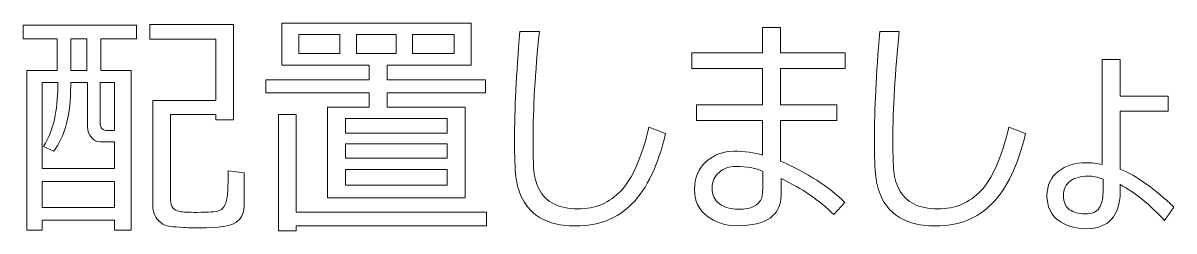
# Model space of a CAD drawing. Extents: x 0 to 812, y 0 to 300.
# Drawn here: x 700.96 to 724.57, y 147.78 to 152.04 of the extents above; entities that cross this region are included whole.
import ezdxf

# ---------------------------------------------------------------- set-up
doc = ezdxf.new("R2010")
doc.units = 0
doc.header["$MEASUREMENT"] = 0
doc.layers.add('TEMPLATE', color=216, linetype='CONTINUOUS', true_color=0x4c004c)

# ---------------------------------------------------------------- blocks, each defined once
blk = doc.blocks.new('block 3')
at = {"layer": 'TEMPLATE', "color": 214, "lineweight": 9, "true_color": 0x7f007f}
for points in [[(702.836, -152.003), (701.352, -152.003), (701.352, -152.206), (701.042, -152.206), (701.042, -148.937), (701.664, -148.937), (701.664, -148.285), (700.961, -148.285), (700.961, -148.004), (703.29, -148.004), (703.29, -148.285), (702.555, -148.285), (702.555, -148.937), (703.178, -148.937), (703.178, -152.206), (702.836, -152.206), (702.836, -152.003)], [(707.211, -151.544), (707.211, -149.686), (708.06, -149.686), (708.06, -149.396), (705.944, -149.396), (705.944, -149.127), (708.06, -149.127), (708.06, -148.825), (706.271, -148.825), (706.271, -147.963), (710.158, -147.963), (710.158, -148.825), (708.429, -148.825), (708.429, -149.127), (710.448, -149.127), (710.448, -149.396), (708.429, -149.396), (708.429, -149.686), (710.031, -149.686), (710.031, -151.544), (707.211, -151.544)], [(701.945, -148.937), (702.27, -148.937), (702.27, -148.285), (701.945, -148.285), (701.945, -148.937)], [(707.46, -148.59), (707.46, -148.197), (706.622, -148.197), (706.622, -148.59), (707.46, -148.59)], [(707.802, -148.197), (707.802, -148.59), (708.617, -148.59), (708.617, -148.197), (707.802, -148.197)], [(709.806, -148.197), (708.954, -148.197), (708.954, -148.59), (709.806, -148.59), (709.806, -148.197)], [(706.2, -152.223), (706.2, -149.835), (706.566, -149.835), (706.566, -151.835), (710.473, -151.835), (710.473, -152.121), (706.566, -152.121), (706.566, -152.223), (706.2, -152.223)], [(709.662, -150.219), (709.662, -149.916), (707.577, -149.916), (707.577, -150.219), (709.662, -150.219)], [(707.577, -150.734), (709.662, -150.734), (709.662, -150.436), (707.577, -150.436), (707.577, -150.734)], [(707.577, -151.283), (709.662, -151.283), (709.662, -150.963), (707.577, -150.963), (707.577, -151.283)], [(701.352, -151.742), (702.836, -151.742), (702.836, -151.212), (701.352, -151.212), (701.352, -151.742)]]:
    blk.add_lwpolyline(points, dxfattribs=at)
for points, knots in [([(703.622, -149.55), (703.622, -149.55), (704.919, -149.55), (704.919, -149.55), (704.919, -149.55), (704.919, -148.295), (704.919, -148.295), (704.919, -148.295), (703.566, -148.295), (703.566, -148.295), (703.566, -148.295), (703.566, -147.99), (703.566, -147.99), (703.566, -147.99), (705.28, -147.99), (705.28, -147.99), (705.28, -147.99), (705.28, -149.948), (705.28, -149.948), (705.28, -149.948), (704.919, -149.948), (704.919, -149.948), (704.919, -149.948), (704.919, -149.835), (704.919, -149.835), (704.919, -149.835), (703.988, -149.835), (703.988, -149.835), (703.988, -149.835), (703.988, -151.596), (703.988, -151.596), (703.988, -151.659), (704.004, -151.71), (704.036, -151.748), (704.068, -151.787), (704.114, -151.812), (704.174, -151.824), (704.234, -151.836), (704.354, -151.842), (704.533, -151.842), (704.77, -151.842), (704.921, -151.83), (704.986, -151.806), (705.05, -151.781), (705.097, -151.723), (705.127, -151.63), (705.157, -151.537), (705.172, -151.323), (705.172, -150.988), (705.172, -150.988), (705.495, -151.034), (705.495, -151.034), (705.495, -151.034), (705.495, -151.723), (705.495, -151.723), (705.495, -151.864), (705.44, -151.973), (705.33, -152.049), (705.22, -152.124), (704.972, -152.162), (704.586, -152.162), (704.478, -152.162), (704.367, -152.159), (704.255, -152.152), (704.142, -152.146), (704.05, -152.138), (703.977, -152.129), (703.905, -152.12), (703.842, -152.095), (703.787, -152.052), (703.732, -152.01), (703.691, -151.959), (703.664, -151.898), (703.636, -151.838), (703.622, -151.769), (703.622, -151.691), (703.622, -151.691), (703.622, -149.55), (703.622, -149.55)], [0, 0, 0, 0, 1, 1, 1, 2, 2, 2, 3, 3, 3, 4, 4, 4, 5, 5, 5, 6, 6, 6, 7, 7, 7, 8, 8, 8, 9, 9, 9, 10, 10, 10, 11, 11, 11, 12, 12, 12, 13, 13, 13, 14, 14, 14, 15, 15, 15, 16, 16, 16, 17, 17, 17, 18, 18, 18, 19, 19, 19, 20, 20, 20, 21, 21, 21, 22, 22, 22, 23, 23, 23, 24, 24, 24, 25, 25, 25, 26, 26, 26, 26]), ([(717.821, -151.637), (717.821, -151.637), (717.594, -151.889), (717.594, -151.889), (717.311, -151.601), (716.95, -151.354), (716.513, -151.149), (716.513, -151.149), (716.513, -151.486), (716.513, -151.486), (716.513, -151.906), (716.212, -152.116), (715.612, -152.116), (715.371, -152.116), (715.165, -152.049), (714.994, -151.917), (714.823, -151.784), (714.738, -151.602), (714.738, -151.371), (714.738, -151.132), (714.818, -150.942), (714.978, -150.801), (715.138, -150.66), (715.327, -150.59), (715.543, -150.59), (715.766, -150.59), (715.963, -150.617), (716.134, -150.67), (716.134, -150.67), (716.134, -149.96), (716.134, -149.96), (716.134, -149.96), (714.779, -149.96), (714.779, -149.96), (714.779, -149.96), (714.779, -149.64), (714.779, -149.64), (714.779, -149.64), (716.134, -149.64), (716.134, -149.64), (716.134, -149.64), (716.134, -148.895), (716.134, -148.895), (716.134, -148.895), (714.684, -148.895), (714.684, -148.895), (714.684, -148.895), (714.684, -148.576), (714.684, -148.576), (714.684, -148.576), (716.134, -148.576), (716.134, -148.576), (716.134, -148.576), (716.134, -148.051), (716.134, -148.051), (716.134, -148.051), (716.5, -148.051), (716.5, -148.051), (716.5, -148.051), (716.5, -148.576), (716.5, -148.576), (716.5, -148.576), (717.826, -148.576), (717.826, -148.576), (717.826, -148.576), (717.826, -148.895), (717.826, -148.895), (717.826, -148.895), (716.5, -148.895), (716.5, -148.895), (716.5, -148.895), (716.5, -149.64), (716.5, -149.64), (716.5, -149.64), (717.66, -149.64), (717.66, -149.64), (717.66, -149.64), (717.66, -149.96), (717.66, -149.96), (717.66, -149.96), (716.5, -149.96), (716.5, -149.96), (716.5, -149.96), (716.5, -150.79), (716.5, -150.79), (717.052, -151.033), (717.492, -151.315), (717.821, -151.637)], [0, 0, 0, 0, 1, 1, 1, 2, 2, 2, 3, 3, 3, 4, 4, 4, 5, 5, 5, 6, 6, 6, 7, 7, 7, 8, 8, 8, 9, 9, 9, 10, 10, 10, 11, 11, 11, 12, 12, 12, 13, 13, 13, 14, 14, 14, 15, 15, 15, 16, 16, 16, 17, 17, 17, 18, 18, 18, 19, 19, 19, 20, 20, 20, 21, 21, 21, 22, 22, 22, 23, 23, 23, 24, 24, 24, 25, 25, 25, 26, 26, 26, 27, 27, 27, 28, 28, 28, 29, 29, 29, 29]), ([(714.145, -150.226), (713.99, -150.877), (713.762, -151.356), (713.461, -151.662), (713.16, -151.968), (712.772, -152.121), (712.299, -152.121), (712.113, -152.121), (711.949, -152.099), (711.806, -152.055), (711.662, -152.011), (711.539, -151.945), (711.437, -151.858), (711.334, -151.771), (711.252, -151.662), (711.19, -151.531), (711.128, -151.4), (711.089, -151.258), (711.072, -151.105), (711.055, -150.952), (711.046, -150.699), (711.046, -150.346), (711.046, -149.745), (711.082, -149.008), (711.154, -148.134), (711.154, -148.134), (711.554, -148.134), (711.554, -148.134), (711.468, -148.972), (711.425, -149.716), (711.425, -150.365), (711.425, -150.591), (711.429, -150.782), (711.437, -150.938), (711.445, -151.093), (711.483, -151.237), (711.55, -151.369), (711.618, -151.5), (711.718, -151.601), (711.852, -151.669), (711.985, -151.737), (712.15, -151.771), (712.348, -151.771), (712.701, -151.771), (712.995, -151.647), (713.23, -151.399), (713.465, -151.151), (713.656, -150.718), (713.803, -150.099), (713.803, -150.099), (714.145, -150.226), (714.145, -150.226)], [0, 0, 0, 0, 1, 1, 1, 2, 2, 2, 3, 3, 3, 4, 4, 4, 5, 5, 5, 6, 6, 6, 7, 7, 7, 8, 8, 8, 9, 9, 9, 10, 10, 10, 11, 11, 11, 12, 12, 12, 13, 13, 13, 14, 14, 14, 15, 15, 15, 16, 16, 16, 17, 17, 17, 17]), ([(721.527, -150.226), (721.373, -150.877), (721.145, -151.356), (720.843, -151.662), (720.542, -151.968), (720.155, -152.121), (719.681, -152.121), (719.496, -152.121), (719.331, -152.099), (719.188, -152.055), (719.045, -152.011), (718.922, -151.945), (718.82, -151.858), (718.717, -151.771), (718.635, -151.662), (718.573, -151.531), (718.511, -151.4), (718.472, -151.258), (718.455, -151.105), (718.438, -150.952), (718.429, -150.699), (718.429, -150.346), (718.429, -149.745), (718.465, -149.008), (718.537, -148.134), (718.537, -148.134), (718.937, -148.134), (718.937, -148.134), (718.851, -148.972), (718.807, -149.716), (718.807, -150.365), (718.807, -150.591), (718.812, -150.782), (718.82, -150.938), (718.828, -151.093), (718.866, -151.237), (718.933, -151.369), (719.001, -151.5), (719.101, -151.601), (719.235, -151.669), (719.368, -151.737), (719.533, -151.771), (719.73, -151.771), (720.084, -151.771), (720.378, -151.647), (720.613, -151.399), (720.848, -151.151), (721.039, -150.718), (721.186, -150.099), (721.186, -150.099), (721.527, -150.226), (721.527, -150.226)], [0, 0, 0, 0, 1, 1, 1, 2, 2, 2, 3, 3, 3, 4, 4, 4, 5, 5, 5, 6, 6, 6, 7, 7, 7, 8, 8, 8, 9, 9, 9, 10, 10, 10, 11, 11, 11, 12, 12, 12, 13, 13, 13, 14, 14, 14, 15, 15, 15, 16, 16, 16, 17, 17, 17, 17]), ([(724.574, -151.737), (724.574, -151.737), (724.381, -152.011), (724.381, -152.011), (724.082, -151.684), (723.778, -151.438), (723.47, -151.273), (723.47, -151.273), (723.47, -151.427), (723.47, -151.427), (723.469, -151.668), (723.41, -151.853), (723.294, -151.983), (723.177, -152.112), (723.003, -152.177), (722.772, -152.177), (722.543, -152.177), (722.351, -152.119), (722.198, -152.005), (722.046, -151.89), (721.969, -151.722), (721.969, -151.5), (721.969, -151.289), (722.046, -151.123), (722.198, -151.004), (722.351, -150.884), (722.544, -150.824), (722.775, -150.824), (722.882, -150.824), (722.991, -150.837), (723.102, -150.863), (723.102, -150.863), (723.102, -148.71), (723.102, -148.71), (723.102, -148.71), (723.468, -148.71), (723.468, -148.71), (723.468, -148.71), (723.468, -149.464), (723.468, -149.464), (723.468, -149.464), (724.457, -149.464), (724.457, -149.464), (724.457, -149.464), (724.457, -149.77), (724.457, -149.77), (724.457, -149.77), (723.468, -149.77), (723.468, -149.77), (723.468, -149.77), (723.468, -150.954), (723.468, -150.954), (723.808, -151.094), (724.177, -151.355), (724.574, -151.737)], [0, 0, 0, 0, 1, 1, 1, 2, 2, 2, 3, 3, 3, 4, 4, 4, 5, 5, 5, 6, 6, 6, 7, 7, 7, 8, 8, 8, 9, 9, 9, 10, 10, 10, 11, 11, 11, 12, 12, 12, 13, 13, 13, 14, 14, 14, 15, 15, 15, 16, 16, 16, 17, 17, 17, 18, 18, 18, 18]), ([(701.352, -150.946), (701.352, -150.946), (702.836, -150.946), (702.836, -150.946), (702.836, -150.946), (702.836, -150.397), (702.836, -150.397), (702.836, -150.397), (702.541, -150.397), (702.541, -150.397), (702.474, -150.397), (702.415, -150.367), (702.364, -150.308), (702.312, -150.249), (702.287, -150.177), (702.287, -150.094), (702.287, -150.094), (702.287, -149.184), (702.287, -149.184), (702.287, -149.184), (701.94, -149.184), (701.94, -149.184), (701.94, -149.184), (701.94, -149.249), (701.94, -149.249), (701.94, -149.831), (701.825, -150.277), (701.593, -150.59), (701.593, -150.59), (701.384, -150.492), (701.384, -150.492), (701.489, -150.313), (701.564, -150.126), (701.608, -149.931), (701.652, -149.735), (701.674, -149.511), (701.674, -149.257), (701.674, -149.257), (701.674, -149.184), (701.674, -149.184), (701.674, -149.184), (701.352, -149.184), (701.352, -149.184), (701.352, -149.184), (701.352, -150.946), (701.352, -150.946)], [0, 0, 0, 0, 1, 1, 1, 2, 2, 2, 3, 3, 3, 4, 4, 4, 5, 5, 5, 6, 6, 6, 7, 7, 7, 8, 8, 8, 9, 9, 9, 10, 10, 10, 11, 11, 11, 12, 12, 12, 13, 13, 13, 14, 14, 14, 15, 15, 15, 15]), ([(702.836, -150.168), (702.836, -150.168), (702.836, -149.184), (702.836, -149.184), (702.836, -149.184), (702.541, -149.184), (702.541, -149.184), (702.541, -149.184), (702.541, -149.999), (702.541, -149.999), (702.541, -150.111), (702.593, -150.168), (702.699, -150.168), (702.699, -150.168), (702.836, -150.168), (702.836, -150.168)], [0, 0, 0, 0, 1, 1, 1, 2, 2, 2, 3, 3, 3, 4, 4, 4, 5, 5, 5, 5]), ([(716.139, -151.359), (716.139, -151.359), (716.139, -151.005), (716.139, -151.005), (716.001, -150.935), (715.814, -150.9), (715.58, -150.9), (715.448, -150.9), (715.335, -150.941), (715.24, -151.022), (715.146, -151.103), (715.099, -151.211), (715.099, -151.344), (715.099, -151.486), (715.15, -151.594), (715.251, -151.668), (715.353, -151.742), (715.48, -151.779), (715.631, -151.779), (715.778, -151.779), (715.884, -151.761), (715.95, -151.725), (716.016, -151.689), (716.062, -151.648), (716.09, -151.601), (716.118, -151.553), (716.134, -151.473), (716.139, -151.359)], [0, 0, 0, 0, 1, 1, 1, 2, 2, 2, 3, 3, 3, 4, 4, 4, 5, 5, 5, 6, 6, 6, 7, 7, 7, 8, 8, 8, 9, 9, 9, 9]), ([(723.119, -151.159), (723.01, -151.12), (722.906, -151.1), (722.809, -151.1), (722.661, -151.1), (722.54, -151.133), (722.448, -151.199), (722.355, -151.265), (722.308, -151.365), (722.308, -151.498), (722.308, -151.633), (722.349, -151.73), (722.431, -151.787), (722.512, -151.845), (722.618, -151.874), (722.748, -151.874), (722.89, -151.874), (722.987, -151.833), (723.04, -151.752), (723.092, -151.671), (723.119, -151.564), (723.119, -151.432), (723.119, -151.432), (723.119, -151.159), (723.119, -151.159)], [0, 0, 0, 0, 1, 1, 1, 2, 2, 2, 3, 3, 3, 4, 4, 4, 5, 5, 5, 6, 6, 6, 7, 7, 7, 8, 8, 8, 8])]:
    blk.add_open_spline(points, degree=3, knots=knots, dxfattribs=at)

msp = doc.modelspace()

# ---------------------------------------------------------------- block references
at = {"layer": 'TEMPLATE'}
msp.add_blockref('block 3', (0, 300), dxfattribs=at)

doc.saveas('drawing.dxf')
